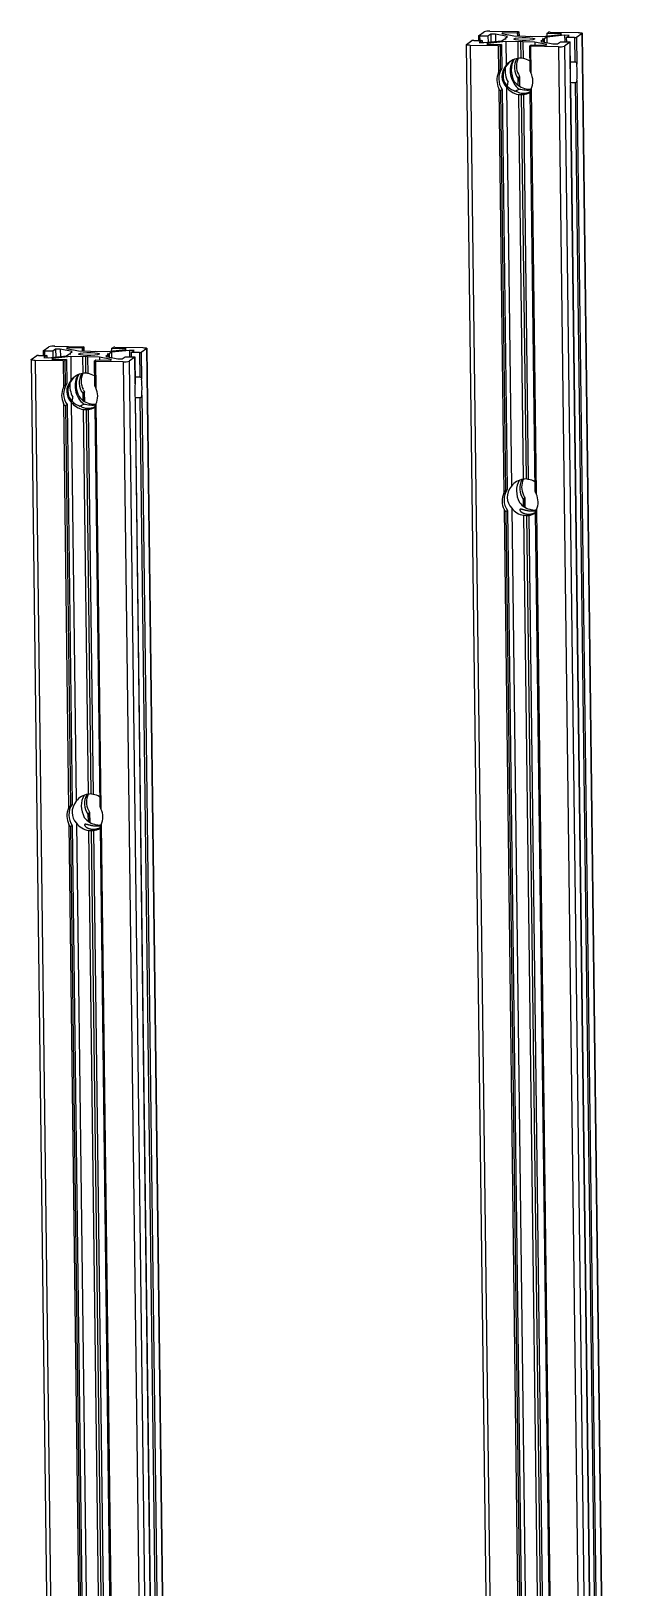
# Model space of a CAD drawing. Header units: millimetres. Extents: x 0 to 279, y 0 to 216.
# Drawn here: x 170.42 to 182.14, y 135.22 to 166.34 of the extents above; entities that cross this region are included whole.
import ezdxf

# ---------------------------------------------------------------- set-up
doc = ezdxf.new("R2010")
doc.units = ezdxf.units.MM

msp = doc.modelspace()

# ---------------------------------------------------------------- linework, layer by layer
at = {"color": 7, "linetype": 'Continuous', "lineweight": 25}
for p, q in [((179.368, 166.244), (179.37, 166.154)), ((179.369, 166.245), (179.481, 166.325)), ((179.559, 166.237), (179.393, 166.24)), ((179.618, 166.28), (179.559, 166.237)), ((179.559, 166.237), (179.561, 166.118)), ((179.598, 166.338), (180.157, 166.329)), ((179.71, 166.278), (179.618, 166.28)), ((179.618, 166.28), (179.62, 166.124)), ((179.95, 166.23), (179.71, 166.278)), ((179.71, 166.278), (179.712, 166.134)), ((179.853, 166.305), (179.835, 166.292)), ((179.835, 166.292), (180.075, 166.244)), ((179.835, 166.147), (179.883, 166.181)), ((180.147, 166.3), (179.853, 166.305)), ((179.853, 166.305), (179.853, 166.288)), ((179.883, 166.181), (179.922, 166.188)), ((179.903, 166.196), (179.95, 166.23)), ((179.922, 166.188), (179.903, 166.196)), ((179.903, 166.196), (179.903, 166.185)), ((180.075, 166.244), (180.312, 166.24)), ((180.181, 166.324), (180.147, 166.3)), ((180.147, 166.3), (180.148, 166.242)), ((180.182, 166.242), (180.181, 166.325)), ((180.312, 166.24), (180.357, 166.235)), ((180.357, 166.235), (180.414, 166.238)), ((180.414, 166.238), (180.652, 166.234)), ((180.687, 166.183), (180.648, 166.177)), ((180.648, 166.177), (180.667, 166.169)), ((180.652, 166.234), (181.012, 166.273)), ((180.735, 166.218), (180.687, 166.183)), ((180.687, 166.183), (180.688, 166.121)), ((181.095, 166.256), (180.735, 166.218)), ((180.735, 166.218), (180.736, 166.111)), ((180.736, 166.291), (180.769, 166.315)), ((181.03, 166.286), (180.736, 166.291)), ((180.736, 166.291), (180.736, 166.243)), ((180.804, 166.319), (181.363, 166.31)), ((181.012, 166.273), (181.03, 166.286)), ((181.187, 166.255), (181.095, 166.256)), ((181.095, 166.256), (181.096, 166.126)), ((181.128, 166.212), (181.187, 166.255)), ((181.295, 166.21), (181.128, 166.212)), ((181.128, 166.212), (181.129, 166.125)), ((181.295, 166.21), (181.301, 165.727)), ((181.442, 166.294), (181.33, 166.213)), ((181.33, 166.213), (181.337, 165.681)), ((181.442, 166.294), (182.138, 110.667)), ((182.14, 110.669), (181.444, 166.297)), ((179.126, 166.068), (179.823, 110.441)), ((179.128, 166.071), (179.24, 166.151)), ((179.766, 166.046), (179.207, 166.055)), ((179.207, 166.055), (179.904, 110.428)), ((179.275, 166.155), (179.442, 166.152)), ((179.442, 166.152), (179.383, 166.11)), ((179.383, 166.11), (179.475, 166.109)), ((179.442, 166.152), (179.442, 166.109)), ((179.475, 166.109), (179.835, 166.147)), ((179.558, 166.092), (179.54, 166.079)), ((179.54, 166.079), (179.834, 166.074)), ((179.919, 166.13), (179.558, 166.092)), ((179.558, 166.092), (179.559, 166.078)), ((179.766, 166.046), (179.772, 165.513)), ((179.834, 166.074), (179.801, 166.05)), ((179.801, 166.05), (179.807, 165.567)), ((179.834, 166.074), (179.84, 165.591)), ((180.156, 166.127), (179.919, 166.13)), ((179.919, 166.13), (179.924, 165.656)), ((180.213, 166.13), (180.156, 166.127)), ((180.156, 166.127), (180.16, 165.794)), ((180.258, 166.125), (180.213, 166.13)), ((180.213, 166.13), (180.217, 165.801)), ((180.495, 166.121), (180.258, 166.125)), ((180.258, 166.125), (180.262, 165.792)), ((180.389, 166.04), (180.423, 166.064)), ((180.389, 166.039), (180.395, 165.556)), ((180.972, 166.027), (180.413, 166.036)), ((180.413, 166.036), (180.42, 165.503)), ((180.423, 166.064), (180.717, 166.06)), ((180.735, 166.073), (180.495, 166.121)), ((180.495, 166.121), (180.496, 166.063)), ((180.667, 166.169), (180.62, 166.134)), ((180.62, 166.134), (180.86, 166.086)), ((180.667, 166.169), (180.668, 166.125)), ((180.717, 166.06), (180.735, 166.073)), ((180.86, 166.086), (180.952, 166.085)), ((180.952, 166.085), (181.011, 166.127)), ((180.972, 166.027), (181.669, 110.399)), ((181.011, 166.127), (181.177, 166.125)), ((181.201, 166.12), (181.089, 166.039)), ((181.089, 166.039), (181.786, 110.412)), ((181.201, 166.12), (181.208, 165.587)), ((181.208, 165.598), (181.202, 166.121)), ((179.807, 165.567), (179.84, 165.591)), ((180.086, 165.776), (180.081, 165.769)), ((181.207, 165.728), (181.301, 165.727)), ((181.208, 165.587), (181.207, 165.598)), ((180.192, 165.421), (180.159, 165.397)), ((180.159, 165.397), (180.16, 165.258)), ((180.195, 165.234), (180.193, 165.423)), ((181.306, 165.307), (181.208, 165.308)), ((181.212, 165.267), (181.797, 118.571)), ((181.212, 165.257), (181.212, 165.267)), ((181.797, 118.582), (181.212, 165.257)), ((181.306, 165.307), (181.89, 118.711)), ((181.341, 165.36), (181.926, 118.665)), ((179.776, 165.193), (179.878, 157.1)), ((179.846, 165.171), (179.812, 165.147)), ((179.812, 165.147), (179.912, 157.154)), ((179.846, 165.171), (179.946, 157.178)), ((179.93, 165.219), (180.03, 157.242)), ((180.169, 165.074), (180.265, 157.38)), ((180.226, 165.073), (180.322, 157.387)), ((180.271, 165.072), (180.367, 157.379)), ((180.4, 165.138), (180.5, 157.142)), ((180.424, 165.183), (180.525, 157.089)), ((170.659, 159.947), (170.771, 160.028)), ((170.908, 159.982), (170.85, 159.94)), ((170.888, 160.04), (171.447, 160.031)), ((171, 159.981), (170.908, 159.982)), ((170.908, 159.982), (170.91, 159.826)), ((171.241, 159.933), (171, 159.981)), ((171, 159.981), (171.002, 159.836)), ((171.144, 160.007), (171.125, 159.994)), ((171.125, 159.994), (171.365, 159.946)), ((171.438, 160.003), (171.144, 160.007)), ((171.144, 160.007), (171.144, 159.99)), ((171.471, 160.027), (171.438, 160.003)), ((171.438, 160.003), (171.438, 159.945)), ((171.473, 159.944), (171.472, 160.027)), ((171.942, 159.937), (172.302, 159.975)), ((172.385, 159.958), (172.025, 159.92)), ((172.026, 159.993), (172.059, 160.017)), ((172.32, 159.988), (172.026, 159.993)), ((172.026, 159.993), (172.027, 159.946)), ((172.095, 160.021), (172.654, 160.012)), ((172.302, 159.975), (172.32, 159.988)), ((172.477, 159.957), (172.385, 159.958)), ((172.385, 159.958), (172.387, 159.828)), ((172.418, 159.914), (172.477, 159.957)), ((172.732, 159.996), (172.62, 159.916)), ((172.732, 159.996), (173.429, 104.369)), ((173.431, 104.372), (172.734, 159.999)), ((170.417, 159.77), (171.113, 104.143)), ((170.419, 159.773), (170.53, 159.854)), ((171.056, 159.748), (170.497, 159.757)), ((170.497, 159.757), (171.194, 104.13)), ((170.565, 159.857), (170.732, 159.855)), ((170.659, 159.946), (170.66, 159.856)), ((170.732, 159.855), (170.673, 159.812)), ((170.673, 159.812), (170.765, 159.811)), ((170.85, 159.94), (170.683, 159.942)), ((170.732, 159.855), (170.733, 159.811)), ((170.765, 159.811), (171.126, 159.849)), ((170.849, 159.794), (170.83, 159.781)), ((170.83, 159.781), (171.125, 159.776)), ((171.209, 159.833), (170.849, 159.794)), ((170.849, 159.794), (170.849, 159.781)), ((170.85, 159.94), (170.851, 159.82)), ((171.056, 159.748), (171.063, 159.216)), ((171.125, 159.776), (171.091, 159.752)), ((171.091, 159.752), (171.097, 159.269)), ((171.125, 159.776), (171.131, 159.293)), ((171.126, 159.849), (171.173, 159.884)), ((171.173, 159.884), (171.212, 159.89)), ((171.193, 159.898), (171.241, 159.933)), ((171.212, 159.89), (171.193, 159.898)), ((171.193, 159.898), (171.193, 159.887)), ((171.446, 159.829), (171.209, 159.833)), ((171.209, 159.833), (171.215, 159.358)), ((171.365, 159.946), (171.603, 159.942)), ((171.503, 159.832), (171.446, 159.829)), ((171.446, 159.829), (171.45, 159.496)), ((171.548, 159.827), (171.503, 159.832)), ((171.503, 159.832), (171.507, 159.503)), ((171.785, 159.823), (171.548, 159.827)), ((171.548, 159.827), (171.552, 159.494)), ((171.603, 159.942), (171.648, 159.937)), ((171.648, 159.937), (171.705, 159.94)), ((171.679, 159.742), (171.685, 159.258)), ((171.68, 159.743), (171.713, 159.767)), ((172.262, 159.729), (171.703, 159.738)), ((171.703, 159.738), (171.71, 159.205)), ((171.705, 159.94), (171.942, 159.937)), ((171.713, 159.767), (172.007, 159.762)), ((172.025, 159.775), (171.785, 159.823)), ((171.785, 159.823), (171.786, 159.766)), ((171.957, 159.871), (171.91, 159.837)), ((171.91, 159.837), (172.15, 159.789)), ((171.978, 159.886), (171.938, 159.879)), ((171.938, 159.879), (171.957, 159.871)), ((171.957, 159.871), (171.958, 159.827)), ((172.025, 159.92), (171.978, 159.886)), ((171.978, 159.886), (171.978, 159.823)), ((172.007, 159.762), (172.025, 159.775)), ((172.025, 159.92), (172.026, 159.813)), ((172.15, 159.789), (172.242, 159.787)), ((172.242, 159.787), (172.301, 159.83)), ((172.262, 159.729), (172.959, 104.102)), ((172.301, 159.83), (172.468, 159.827)), ((172.491, 159.822), (172.38, 159.742)), ((172.38, 159.742), (173.076, 104.114)), ((172.585, 159.912), (172.418, 159.914)), ((172.418, 159.914), (172.42, 159.828)), ((172.491, 159.822), (172.498, 159.289)), ((172.498, 159.301), (172.492, 159.823)), ((172.585, 159.912), (172.591, 159.429)), ((172.62, 159.916), (172.627, 159.383)), ((171.377, 159.478), (171.371, 159.471)), ((172.497, 159.431), (172.591, 159.429)), ((171.097, 159.269), (171.131, 159.293)), ((171.482, 159.124), (171.449, 159.1)), ((171.449, 159.1), (171.451, 158.96)), ((171.485, 158.937), (171.483, 159.126)), ((172.498, 159.289), (172.498, 159.301)), ((172.631, 159.063), (173.216, 112.367)), ((171.067, 158.895), (171.168, 150.802)), ((171.136, 158.873), (171.103, 158.849)), ((171.103, 158.849), (171.203, 150.856)), ((171.136, 158.873), (171.236, 150.88)), ((171.22, 158.921), (171.32, 150.945)), ((171.459, 158.776), (171.556, 151.083)), ((171.516, 158.776), (171.612, 151.09)), ((171.561, 158.774), (171.657, 151.081)), ((171.69, 158.84), (171.79, 150.845)), ((171.714, 158.885), (171.815, 150.792)), ((172.596, 159.009), (172.498, 159.01)), ((172.502, 158.969), (173.087, 112.273)), ((172.502, 158.96), (172.502, 158.969)), ((173.087, 112.285), (172.503, 158.96)), ((172.596, 159.009), (173.18, 112.413)), ((179.912, 157.154), (179.946, 157.178)), ((180.297, 157.008), (180.264, 156.984)), ((180.264, 156.984), (180.266, 156.844)), ((180.3, 156.821), (180.298, 157.01)), ((179.882, 156.78), (180.361, 118.497)), ((179.951, 156.757), (179.918, 156.733)), ((179.918, 156.733), (180.396, 118.551)), ((179.951, 156.757), (180.429, 118.575)), ((180.035, 156.806), (180.513, 118.64)), ((180.274, 156.66), (180.749, 118.778)), ((180.331, 156.66), (180.806, 118.785)), ((180.376, 156.659), (180.851, 118.776)), ((180.505, 156.724), (180.984, 118.54)), ((180.529, 156.769), (181.008, 118.487)), ((171.203, 150.856), (171.236, 150.88)), ((171.588, 150.71), (171.554, 150.686)), ((171.554, 150.686), (171.556, 150.547)), ((171.591, 150.523), (171.588, 150.712)), ((171.172, 150.482), (171.652, 112.2)), ((171.241, 150.46), (171.208, 150.436)), ((171.208, 150.436), (171.686, 112.253)), ((171.241, 150.46), (171.719, 112.277)), ((171.326, 150.508), (171.804, 112.342)), ((171.565, 150.362), (172.039, 112.48)), ((171.621, 150.362), (172.096, 112.487)), ((171.667, 150.361), (172.141, 112.478)), ((171.796, 150.426), (172.274, 112.242)), ((171.819, 150.472), (172.299, 112.189))]:
    msp.add_line(p, q, dxfattribs=at)
at = {"color": 8, "linetype": 'Continuous', "lineweight": 25}
for p, q in [((179.393, 166.24), (179.394, 166.153)), ((180.181, 166.324), (180.182, 166.242)), ((180.192, 165.421), (180.194, 165.235)), ((171.471, 160.027), (171.472, 159.944)), ((170.683, 159.942), (170.684, 159.856)), ((171.482, 159.124), (171.485, 158.937)), ((180.297, 157.008), (180.3, 156.821)), ((171.588, 150.71), (171.59, 150.524))]:
    msp.add_line(p, q, dxfattribs=at)
at = {"color": 7, "linetype": 'Continuous', "lineweight": 25, "flags": 128}
for points in [[(179.393, 166.24), (179.387, 166.24), (179.382, 166.241), (179.377, 166.241), (179.373, 166.242), (179.371, 166.242), (179.369, 166.243), (179.368, 166.244), (179.369, 166.245)], [(180.325, 166.212), (180.4, 166.208), (180.457, 166.201), (180.488, 166.191), (180.488, 166.179), (180.457, 166.168), (180.4, 166.159), (180.325, 166.154), (180.245, 166.153), (180.17, 166.157), (180.113, 166.164), (180.082, 166.174), (180.082, 166.186), (180.113, 166.197), (180.17, 166.205), (180.245, 166.211), (180.325, 166.212)], [(180.157, 166.329), (180.163, 166.329), (180.168, 166.329), (180.173, 166.328), (180.176, 166.327), (180.179, 166.327), (180.181, 166.326), (180.181, 166.325), (180.181, 166.324)], [(181.363, 166.31), (181.382, 166.309), (181.399, 166.308), (181.414, 166.306), (181.427, 166.304), (181.436, 166.302), (181.442, 166.299), (181.444, 166.297), (181.442, 166.294)], [(179.207, 166.055), (179.188, 166.056), (179.171, 166.057), (179.156, 166.058), (179.143, 166.06), (179.134, 166.063), (179.128, 166.065), (179.126, 166.068), (179.128, 166.071)], [(180.413, 166.036), (180.407, 166.036), (180.402, 166.036), (180.398, 166.037), (180.394, 166.037), (180.391, 166.038), (180.389, 166.039), (180.389, 166.039), (180.389, 166.04)], [(181.177, 166.125), (181.183, 166.124), (181.188, 166.124), (181.193, 166.124), (181.197, 166.123), (181.199, 166.122), (181.201, 166.122), (181.202, 166.121), (181.201, 166.12)], [(171.447, 160.031), (171.453, 160.031), (171.458, 160.031), (171.463, 160.03), (171.466, 160.03), (171.469, 160.029), (171.471, 160.028), (171.472, 160.027), (171.471, 160.027)], [(172.654, 160.012), (172.672, 160.011), (172.69, 160.01), (172.705, 160.009), (172.717, 160.007), (172.726, 160.004), (172.732, 160.002), (172.734, 159.999), (172.732, 159.996)], [(170.497, 159.757), (170.478, 159.758), (170.461, 159.759), (170.446, 159.761), (170.433, 159.763), (170.424, 159.765), (170.419, 159.767), (170.417, 159.77), (170.419, 159.773)], [(170.683, 159.942), (170.677, 159.943), (170.672, 159.943), (170.667, 159.943), (170.664, 159.944), (170.661, 159.945), (170.659, 159.945), (170.659, 159.946), (170.659, 159.947)], [(171.616, 159.914), (171.69, 159.91), (171.747, 159.903), (171.778, 159.893), (171.778, 159.881), (171.747, 159.87), (171.69, 159.862), (171.615, 159.856), (171.535, 159.855), (171.46, 159.859), (171.403, 159.866), (171.373, 159.876), (171.373, 159.888), (171.403, 159.899), (171.461, 159.908), (171.535, 159.913), (171.616, 159.914)], [(171.703, 159.738), (171.698, 159.738), (171.692, 159.738), (171.688, 159.739), (171.684, 159.739), (171.681, 159.74), (171.68, 159.741), (171.679, 159.742), (171.68, 159.743)], [(172.468, 159.827), (172.473, 159.827), (172.479, 159.826), (172.483, 159.826), (172.487, 159.825), (172.49, 159.825), (172.491, 159.824), (172.492, 159.823), (172.491, 159.822)]]:
    msp.add_lwpolyline(points, dxfattribs=at)
at = {"color": 7, "linetype": 'Continuous', "lineweight": 25}
for centre, radius, start, end in [((179.573, 166.015), 0.324, 85.5952, 106.612), ((180.797, 166.222), 0.0973, 85.5953, 106.6115), ((181.302, 166.307), 0.0973, 265.5949, 286.6131), ((179.268, 166.058), 0.0973, 85.5952, 106.6116), ((179.773, 166.143), 0.0973, 265.5952, 286.6128), ((180.997, 166.35), 0.324, 265.595, 286.6125), ((180.143, 165.385), 0.367, 145.7452, 215.6899), ((180.204, 165.449), 0.347, 97.2241, 143.5008), ((180.457, 165.611), 0.368, 150.9589, 215.6433), ((180.496, 165.64), 0.367, 154.8478, 206.5873), ((180.203, 165.429), 0.368, 59.0676, 80.8535), ((182.92, 165.448), 1.718, 175.3695, 186.0657), ((179.629, 165.499), 1.718, 355.3695, 6.0657), ((180.105, 165.357), 0.367, 154.8478, 206.5873), ((178.978, 165.436), 0.991, 348.3911, 353.2291), ((180.386, 165.555), 0.373, 216.6127, 260.708), ((180.091, 165.339), 0.367, 334.8481, 26.5871), ((180.229, 165.442), 0.373, 216.6156, 260.7066), ((180.227, 165.418), 0.349, 277.2721, 299.8451), ((170.864, 159.717), 0.324, 85.5952, 106.6122), ((172.087, 159.924), 0.0973, 85.5961, 106.6112), ((170.558, 159.76), 0.0973, 85.5957, 106.6117), ((171.063, 159.845), 0.0973, 265.5944, 286.613), ((172.287, 160.052), 0.324, 265.5946, 286.613), ((172.593, 160.009), 0.0973, 265.5938, 286.6141), ((171.494, 159.152), 0.347, 97.2241, 143.5008), ((171.748, 159.314), 0.368, 150.9589, 215.6433), ((171.786, 159.343), 0.367, 154.8478, 206.5873), ((171.494, 159.131), 0.368, 59.0676, 80.8535), ((170.919, 159.201), 1.718, 355.3695, 6.0657), ((171.395, 159.06), 0.367, 154.8478, 206.5873), ((171.434, 159.087), 0.367, 145.7452, 215.6899), ((170.268, 159.138), 0.991, 348.3915, 353.2287), ((171.676, 159.257), 0.373, 216.6127, 260.708), ((171.382, 159.041), 0.367, 334.8481, 26.5871), ((174.21, 159.151), 1.718, 175.3695, 186.0656), ((171.519, 159.144), 0.373, 216.6156, 260.7066), ((171.517, 159.12), 0.349, 277.2721, 299.8451), ((180.249, 156.971), 0.367, 145.7432, 215.692), ((180.309, 157.036), 0.347, 97.2225, 143.4981), ((180.563, 157.198), 0.368, 150.958, 215.6455), ((180.601, 157.227), 0.367, 154.8442, 206.591), ((180.309, 157.016), 0.368, 59.0695, 80.8539), ((180.21, 156.944), 0.367, 154.8442, 206.591), ((180.491, 157.141), 0.373, 216.6163, 260.7074), ((180.197, 156.925), 0.367, 334.8445, 26.5907), ((180.335, 157.028), 0.373, 216.6154, 260.7077), ((180.332, 157.005), 0.349, 277.2737, 299.8411), ((171.599, 150.738), 0.347, 97.2225, 143.4981), ((171.853, 150.9), 0.368, 150.958, 215.6455), ((171.892, 150.929), 0.367, 154.8442, 206.591), ((171.599, 150.718), 0.368, 59.0695, 80.8539), ((171.5, 150.646), 0.367, 154.8442, 206.591), ((171.539, 150.674), 0.367, 145.7432, 215.692), ((171.781, 150.844), 0.373, 216.6163, 260.7074), ((171.487, 150.628), 0.367, 334.8445, 26.5907), ((171.625, 150.73), 0.373, 216.6154, 260.7077), ((171.622, 150.707), 0.349, 277.2737, 299.8411)]:
    msp.add_arc(centre, radius, start, end, dxfattribs=at)
for centre, major_axis, ratio, start_param, end_param in [((180.273, 165.474), (0.419, 0.132), 0.817261, 2.256505, 3.544102), ((180.294, 165.489), (0.419, 0.132), 0.817262, 2.014034, 4.062077), ((180.19, 165.491), (-0.113, 0.359), 0.740001, 1.01251, 1.828166), ((180.294, 165.489), (-0.113, 0.359), 0.740001, 0.473089, 2.34613), ((180.314, 165.504), (-0.113, 0.359), 0.740002, 0.540561, 1.828149), ((180.221, 165.437), (0.391, 0.103), 0.89391, 1.351303, 1.493172), ((180.221, 165.437), (-0.125, 0.35), 0.83759, 5.752419, 5.894288), ((180.221, 165.437), (0.391, 0.103), 0.89391, 4.35102, 4.492889), ((180.221, 165.437), (-0.125, 0.35), 0.83759, 2.752688, 2.894557), ((180.366, 165.542), (-0.125, 0.35), 0.83759, 2.610823, 2.752692), ((180.366, 165.542), (0.391, 0.103), 0.89391, 4.492892, 4.634761), ((171.563, 159.177), (0.419, 0.132), 0.817261, 2.256505, 3.544102), ((171.584, 159.192), (0.419, 0.132), 0.817262, 2.014034, 4.062077), ((171.584, 159.192), (-0.113, 0.359), 0.740001, 0.473089, 2.34613), ((171.605, 159.207), (-0.113, 0.359), 0.740002, 0.540561, 1.828149), ((171.512, 159.139), (0.391, 0.103), 0.89391, 1.351303, 1.493172), ((171.512, 159.139), (-0.125, 0.35), 0.83759, 5.752419, 5.894288), ((171.48, 159.193), (-0.113, 0.359), 0.740001, 1.01251, 1.828166), ((171.512, 159.139), (0.391, 0.103), 0.89391, 4.35102, 4.492889), ((171.512, 159.139), (-0.125, 0.35), 0.83759, 2.752688, 2.894557), ((171.656, 159.244), (-0.125, 0.35), 0.83759, 2.610823, 2.752692), ((171.656, 159.244), (0.391, 0.103), 0.89391, 4.492892, 4.634761), ((180.378, 157.061), (0.419, 0.132), 0.817261, 2.256469, 3.544138), ((180.42, 157.091), (-0.113, 0.359), 0.740002, 0.540525, 1.828185), ((180.327, 157.024), (0.391, 0.103), 0.89391, 1.351303, 1.493168), ((180.327, 157.024), (-0.125, 0.35), 0.83759, 5.752423, 5.894288), ((180.327, 157.024), (0.391, 0.103), 0.89391, 4.351023, 4.492889), ((180.327, 157.024), (-0.125, 0.35), 0.83759, 2.752688, 2.894553), ((180.472, 157.128), (-0.125, 0.35), 0.83759, 2.610826, 2.752692), ((180.472, 157.128), (0.391, 0.103), 0.89391, 4.492892, 4.634757), ((171.669, 150.763), (0.419, 0.132), 0.817261, 2.256469, 3.544138), ((171.71, 150.793), (-0.113, 0.359), 0.740002, 0.540525, 1.828185), ((171.617, 150.726), (0.391, 0.103), 0.89391, 1.351303, 1.493168), ((171.617, 150.726), (-0.125, 0.35), 0.83759, 5.752423, 5.894288), ((171.617, 150.726), (0.391, 0.103), 0.89391, 4.351023, 4.492889), ((171.617, 150.726), (-0.125, 0.35), 0.83759, 2.752688, 2.894553), ((171.762, 150.831), (-0.125, 0.35), 0.83759, 2.610826, 2.752692), ((171.762, 150.831), (0.391, 0.103), 0.89391, 4.492892, 4.634757)]:
    msp.add_ellipse(centre, major_axis=major_axis, ratio=ratio, start_param=start_param, end_param=end_param, dxfattribs=at)
for points, knots in [([(179.772, 165.513), (179.777, 165.522), (179.783, 165.535), (179.793, 165.55), (179.799, 165.558), (179.804, 165.564), (179.806, 165.566), (179.807, 165.567), (179.807, 165.567)], [0, 0, 0, 0, 0.420374, 0.587014, 0.75455, 0.861488, 0.951877, 1, 1, 1, 1]), ([(180.395, 165.556), (180.395, 165.556), (180.395, 165.555), (180.396, 165.551), (180.4, 165.542), (180.408, 165.526), (180.415, 165.511), (180.42, 165.503)], [0, 0, 0, 0, 0.01572, 0.122288, 0.285416, 0.55962, 1, 1, 1, 1]), ([(181.301, 165.727), (181.303, 165.727), (181.308, 165.726), (181.316, 165.722), (181.324, 165.715), (181.333, 165.701), (181.335, 165.688), (181.337, 165.681)], [0, 0, 0, 0, 0.098331, 0.195938, 0.345389, 0.59658, 1, 1, 1, 1]), ([(180.168, 165.476), (180.172, 165.467), (180.179, 165.454), (180.187, 165.439), (180.191, 165.431), (180.192, 165.425), (180.193, 165.422), (180.192, 165.422), (180.192, 165.421)], [0, 0, 0, 0, 0.420403, 0.586995, 0.754533, 0.861478, 0.951873, 1, 1, 1, 1]), ([(181.341, 165.36), (181.34, 165.351), (181.338, 165.337), (181.33, 165.322), (181.324, 165.314), (181.316, 165.309), (181.311, 165.307), (181.307, 165.307), (181.306, 165.307)], [0, 0, 0, 0, 0.4203833, 0.5870343, 0.754564, 0.8615117, 0.9518742, 1, 1, 1, 1]), ([(179.812, 165.147), (179.812, 165.147), (179.81, 165.147), (179.806, 165.149), (179.8, 165.156), (179.788, 165.171), (179.781, 165.185), (179.776, 165.193)], [0, 0, 0, 0, 0.098328, 0.195959, 0.345388, 0.596579, 1, 1, 1, 1]), ([(180.183, 165.179), (180.176, 165.175), (180.149, 165.162), (180.114, 165.141), (180.091, 165.127), (180.093, 165.126), (180.094, 165.126)], [0, 0, 0, 0, 0.135032, 0.480225, 0.795335, 1, 1, 1, 1]), ([(180.126, 165.137), (180.13, 165.135), (180.148, 165.122), (180.19, 165.103), (180.256, 165.094), (180.321, 165.1), (180.374, 165.115), (180.402, 165.128), (180.413, 165.133)], [0, 0, 0, 0, 0.062819, 0.291748, 0.504334, 0.692199, 0.879013, 1, 1, 1, 1]), ([(180.412, 165.16), (180.41, 165.16), (180.391, 165.155), (180.341, 165.154), (180.275, 165.159), (180.221, 165.169), (180.194, 165.176), (180.183, 165.179)], [0, 0, 0, 0, 0.039628, 0.330063, 0.589301, 0.847832, 1, 1, 1, 1]), ([(180.424, 165.183), (180.419, 165.174), (180.413, 165.162), (180.406, 165.148), (180.402, 165.142), (180.4, 165.138), (180.4, 165.138), (180.4, 165.138)], [0, 0, 0, 0, 0.459221, 0.641259, 0.824277, 0.941105, 1, 1, 1, 1]), ([(172.591, 159.429), (172.594, 159.429), (172.598, 159.428), (172.606, 159.425), (172.614, 159.418), (172.623, 159.404), (172.626, 159.391), (172.627, 159.383)], [0, 0, 0, 0, 0.098328, 0.195941, 0.345392, 0.596572, 1, 1, 1, 1]), ([(171.063, 159.216), (171.067, 159.224), (171.074, 159.237), (171.084, 159.252), (171.089, 159.26), (171.094, 159.266), (171.096, 159.268), (171.097, 159.269), (171.097, 159.269)], [0, 0, 0, 0, 0.420375, 0.587022, 0.754549, 0.861487, 0.951876, 1, 1, 1, 1]), ([(171.458, 159.178), (171.463, 159.169), (171.469, 159.157), (171.477, 159.141), (171.481, 159.133), (171.483, 159.127), (171.483, 159.125), (171.482, 159.124), (171.482, 159.124)], [0, 0, 0, 0, 0.420401, 0.586984, 0.754532, 0.86146, 0.951874, 1, 1, 1, 1]), ([(171.685, 159.258), (171.685, 159.258), (171.685, 159.257), (171.686, 159.253), (171.69, 159.244), (171.698, 159.228), (171.705, 159.214), (171.71, 159.205)], [0, 0, 0, 0, 0.01572, 0.122269, 0.285414, 0.559619, 1, 1, 1, 1]), ([(172.631, 159.063), (172.63, 159.053), (172.628, 159.04), (172.62, 159.024), (172.614, 159.016), (172.607, 159.011), (172.601, 159.009), (172.598, 159.009), (172.596, 159.009)], [0, 0, 0, 0, 0.4203907, 0.5870408, 0.7545696, 0.8615094, 0.9518757, 1, 1, 1, 1]), ([(171.103, 158.849), (171.102, 158.849), (171.101, 158.849), (171.097, 158.852), (171.09, 158.858), (171.079, 158.873), (171.071, 158.887), (171.067, 158.895)], [0, 0, 0, 0, 0.098329, 0.195942, 0.345386, 0.596578, 1, 1, 1, 1]), ([(171.473, 158.881), (171.466, 158.877), (171.439, 158.864), (171.404, 158.843), (171.381, 158.829), (171.383, 158.829), (171.384, 158.828)], [0, 0, 0, 0, 0.135033, 0.480222, 0.795334, 1, 1, 1, 1]), ([(171.416, 158.84), (171.42, 158.837), (171.438, 158.824), (171.48, 158.806), (171.546, 158.796), (171.612, 158.803), (171.664, 158.818), (171.692, 158.83), (171.703, 158.835)], [0, 0, 0, 0, 0.062821, 0.291751, 0.504336, 0.692202, 0.879015, 1, 1, 1, 1]), ([(171.702, 158.863), (171.7, 158.862), (171.681, 158.858), (171.631, 158.856), (171.565, 158.861), (171.512, 158.871), (171.484, 158.878), (171.473, 158.881)], [0, 0, 0, 0, 0.039625, 0.330061, 0.5893, 0.847832, 1, 1, 1, 1]), ([(171.714, 158.885), (171.709, 158.876), (171.703, 158.864), (171.696, 158.851), (171.692, 158.844), (171.69, 158.84), (171.69, 158.84), (171.69, 158.84)], [0, 0, 0, 0, 0.459221, 0.641269, 0.824276, 0.941104, 1, 1, 1, 1]), ([(179.878, 157.1), (179.882, 157.109), (179.889, 157.121), (179.898, 157.136), (179.904, 157.144), (179.909, 157.15), (179.911, 157.153), (179.912, 157.153), (179.912, 157.154)], [0, 0, 0, 0, 0.4114303, 0.5800776, 0.7496023, 0.857527, 0.9485919, 1, 1, 1, 1]), ([(180.273, 157.063), (180.278, 157.054), (180.284, 157.041), (180.292, 157.026), (180.296, 157.017), (180.298, 157.011), (180.298, 157.009), (180.298, 157.008), (180.297, 157.008)], [0, 0, 0, 0, 0.42041, 0.587027, 0.754565, 0.861516, 0.951894, 1, 1, 1, 1]), ([(180.5, 157.142), (180.5, 157.142), (180.5, 157.142), (180.501, 157.137), (180.505, 157.129), (180.513, 157.112), (180.521, 157.098), (180.525, 157.089)], [0, 0, 0, 0, 0.015728, 0.122305, 0.285428, 0.559611, 1, 1, 1, 1]), ([(179.918, 156.733), (179.917, 156.733), (179.916, 156.733), (179.912, 156.736), (179.905, 156.743), (179.894, 156.757), (179.886, 156.771), (179.882, 156.78)], [0, 0, 0, 0, 0.098329, 0.195978, 0.345417, 0.596542, 1, 1, 1, 1]), ([(180.444, 156.742), (180.434, 156.742), (180.418, 156.742), (180.397, 156.744), (180.376, 156.747), (180.355, 156.75), (180.335, 156.754), (180.32, 156.758), (180.305, 156.761), (180.291, 156.765), (180.278, 156.768), (180.265, 156.772), (180.252, 156.775), (180.24, 156.778), (180.229, 156.78), (180.218, 156.782), (180.208, 156.782), (180.2, 156.779), (180.196, 156.773), (180.196, 156.765), (180.201, 156.755), (180.208, 156.745), (180.216, 156.736), (180.224, 156.73), (180.233, 156.723), (180.243, 156.716), (180.255, 156.709), (180.268, 156.703), (180.283, 156.697), (180.298, 156.692), (180.314, 156.688), (180.33, 156.685), (180.347, 156.684), (180.368, 156.683), (180.395, 156.684), (180.426, 156.688), (180.456, 156.695), (180.48, 156.703), (180.497, 156.71), (180.503, 156.713), (180.506, 156.714)], [0, 0, 0, 0, 0.038628, 0.057961, 0.078812, 0.117442, 0.136769, 0.157341, 0.178072, 0.1988, 0.219531, 0.241499, 0.264279, 0.287064, 0.30985, 0.334458, 0.370245, 0.407273, 0.443057, 0.480159, 0.516072, 0.552977, 0.573737, 0.594495, 0.615253, 0.637238, 0.66009, 0.682944, 0.705799, 0.730522, 0.751703, 0.772886, 0.794069, 0.817191, 0.854713, 0.893621, 0.931031, 0.96957, 0.990247, 1, 1, 1, 1]), ([(180.517, 156.747), (180.515, 156.746), (180.508, 156.745), (180.495, 156.744), (180.479, 156.742), (180.462, 156.741), (180.45, 156.742), (180.444, 156.742)], [0, 0, 0, 0, 0.105178, 0.323687, 0.54221, 0.76076, 1, 1, 1, 1]), ([(180.529, 156.769), (180.525, 156.76), (180.518, 156.748), (180.511, 156.735), (180.507, 156.728), (180.506, 156.725), (180.506, 156.724), (180.506, 156.724)], [0, 0, 0, 0, 0.459261, 0.641283, 0.824282, 0.941109, 1, 1, 1, 1]), ([(171.168, 150.802), (171.172, 150.811), (171.179, 150.823), (171.189, 150.838), (171.195, 150.847), (171.199, 150.852), (171.202, 150.855), (171.202, 150.856), (171.203, 150.856)], [0, 0, 0, 0, 0.411436, 0.580078, 0.749616, 0.857527, 0.948612, 1, 1, 1, 1]), ([(171.563, 150.765), (171.568, 150.756), (171.575, 150.743), (171.582, 150.728), (171.586, 150.719), (171.588, 150.714), (171.588, 150.711), (171.588, 150.71), (171.588, 150.71)], [0, 0, 0, 0, 0.420407, 0.58703, 0.754567, 0.861517, 0.951895, 1, 1, 1, 1]), ([(171.791, 150.845), (171.791, 150.845), (171.79, 150.844), (171.792, 150.84), (171.795, 150.831), (171.804, 150.814), (171.811, 150.8), (171.815, 150.792)], [0, 0, 0, 0, 0.015728, 0.122287, 0.285427, 0.559605, 1, 1, 1, 1]), ([(171.208, 150.436), (171.207, 150.436), (171.206, 150.435), (171.202, 150.438), (171.195, 150.445), (171.184, 150.46), (171.177, 150.473), (171.172, 150.482)], [0, 0, 0, 0, 0.09833, 0.195963, 0.345417, 0.596537, 1, 1, 1, 1]), ([(171.734, 150.444), (171.724, 150.444), (171.708, 150.445), (171.687, 150.447), (171.666, 150.449), (171.645, 150.453), (171.625, 150.457), (171.61, 150.46), (171.596, 150.463), (171.582, 150.467), (171.568, 150.47), (171.555, 150.474), (171.542, 150.477), (171.531, 150.48), (171.52, 150.482), (171.508, 150.484), (171.498, 150.484), (171.49, 150.481), (171.486, 150.476), (171.487, 150.468), (171.491, 150.457), (171.499, 150.447), (171.507, 150.439), (171.514, 150.432), (171.523, 150.425), (171.533, 150.418), (171.545, 150.411), (171.558, 150.405), (171.573, 150.399), (171.588, 150.394), (171.604, 150.39), (171.62, 150.388), (171.637, 150.386), (171.659, 150.385), (171.686, 150.386), (171.716, 150.391), (171.747, 150.398), (171.771, 150.406), (171.787, 150.412), (171.794, 150.415), (171.796, 150.416)], [0, 0, 0, 0, 0.038628, 0.057961, 0.078813, 0.117441, 0.136769, 0.15734, 0.178073, 0.198801, 0.21953, 0.241498, 0.26428, 0.287064, 0.309849, 0.334459, 0.370244, 0.407272, 0.443057, 0.48016, 0.516071, 0.552978, 0.573738, 0.594496, 0.615254, 0.637238, 0.66009, 0.682945, 0.7058, 0.730522, 0.751703, 0.772886, 0.794069, 0.817192, 0.854714, 0.893622, 0.931032, 0.969571, 0.990247, 1, 1, 1, 1]), ([(171.808, 150.449), (171.805, 150.448), (171.798, 150.447), (171.786, 150.446), (171.77, 150.445), (171.753, 150.444), (171.741, 150.444), (171.734, 150.444)], [0, 0, 0, 0, 0.1051715, 0.3236817, 0.5422088, 0.7607598, 1, 1, 1, 1]), ([(171.819, 150.472), (171.815, 150.463), (171.809, 150.451), (171.801, 150.437), (171.798, 150.431), (171.796, 150.427), (171.796, 150.427), (171.796, 150.426)], [0, 0, 0, 0, 0.459267, 0.641291, 0.824279, 0.941108, 1, 1, 1, 1])]:
    msp.add_open_spline(points, degree=3, knots=knots, dxfattribs=at)

doc.saveas('drawing.dxf')
